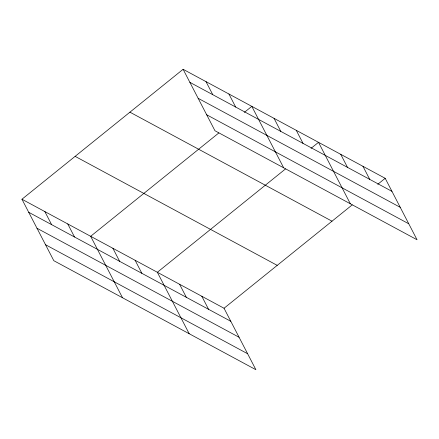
<?xml version="1.0" encoding="UTF-8"?>
<svg xmlns="http://www.w3.org/2000/svg" width="439" height="439" viewBox="0 0 439 439"><rect width="100%" height="100%" fill="white"/><g stroke="black" fill="none" stroke-linecap="round" stroke-linejoin="round"><path stroke-width="0.66" d="M21.95 199.235L224.038 308.255L255.893 369.709L53.805 260.689L21.95 199.235L183.107 69.291L385.195 178.311L417.05 239.765L214.962 130.745L183.107 69.291M218.841 132.94L90.659 236.303L122.519 297.757M244.369 112.362L251.816 106.359L283.671 167.813M285.531 168.916L157.349 272.279L189.204 333.733M311.059 148.338L318.505 142.335L350.36 203.789M224.038 308.255L352.221 204.892M377.749 184.314L385.195 178.311M189.867 82.334L391.956 191.355M198.148 98.309L400.236 207.329M206.681 114.771L408.769 223.791M129.922 112.17L332.01 221.19M75.129 156.35L277.218 265.37M28.711 212.278L230.799 321.299M36.991 228.253L239.079 337.273M45.524 244.715L247.612 353.735M362.965 166.315L369.726 179.359M340.735 154.325L347.496 167.369M296.276 130.339L303.036 143.383M274.046 118.349L280.806 131.393M228.911 94.001L235.672 107.045M206.006 81.643L212.772 94.692M201.808 296.259L208.569 309.303M179.578 284.269L186.339 297.313M135.119 260.283L141.879 273.327M112.889 248.293L119.649 261.337M67.754 223.945L74.52 236.989M44.855 211.587L51.615 224.636"/></g></svg>
